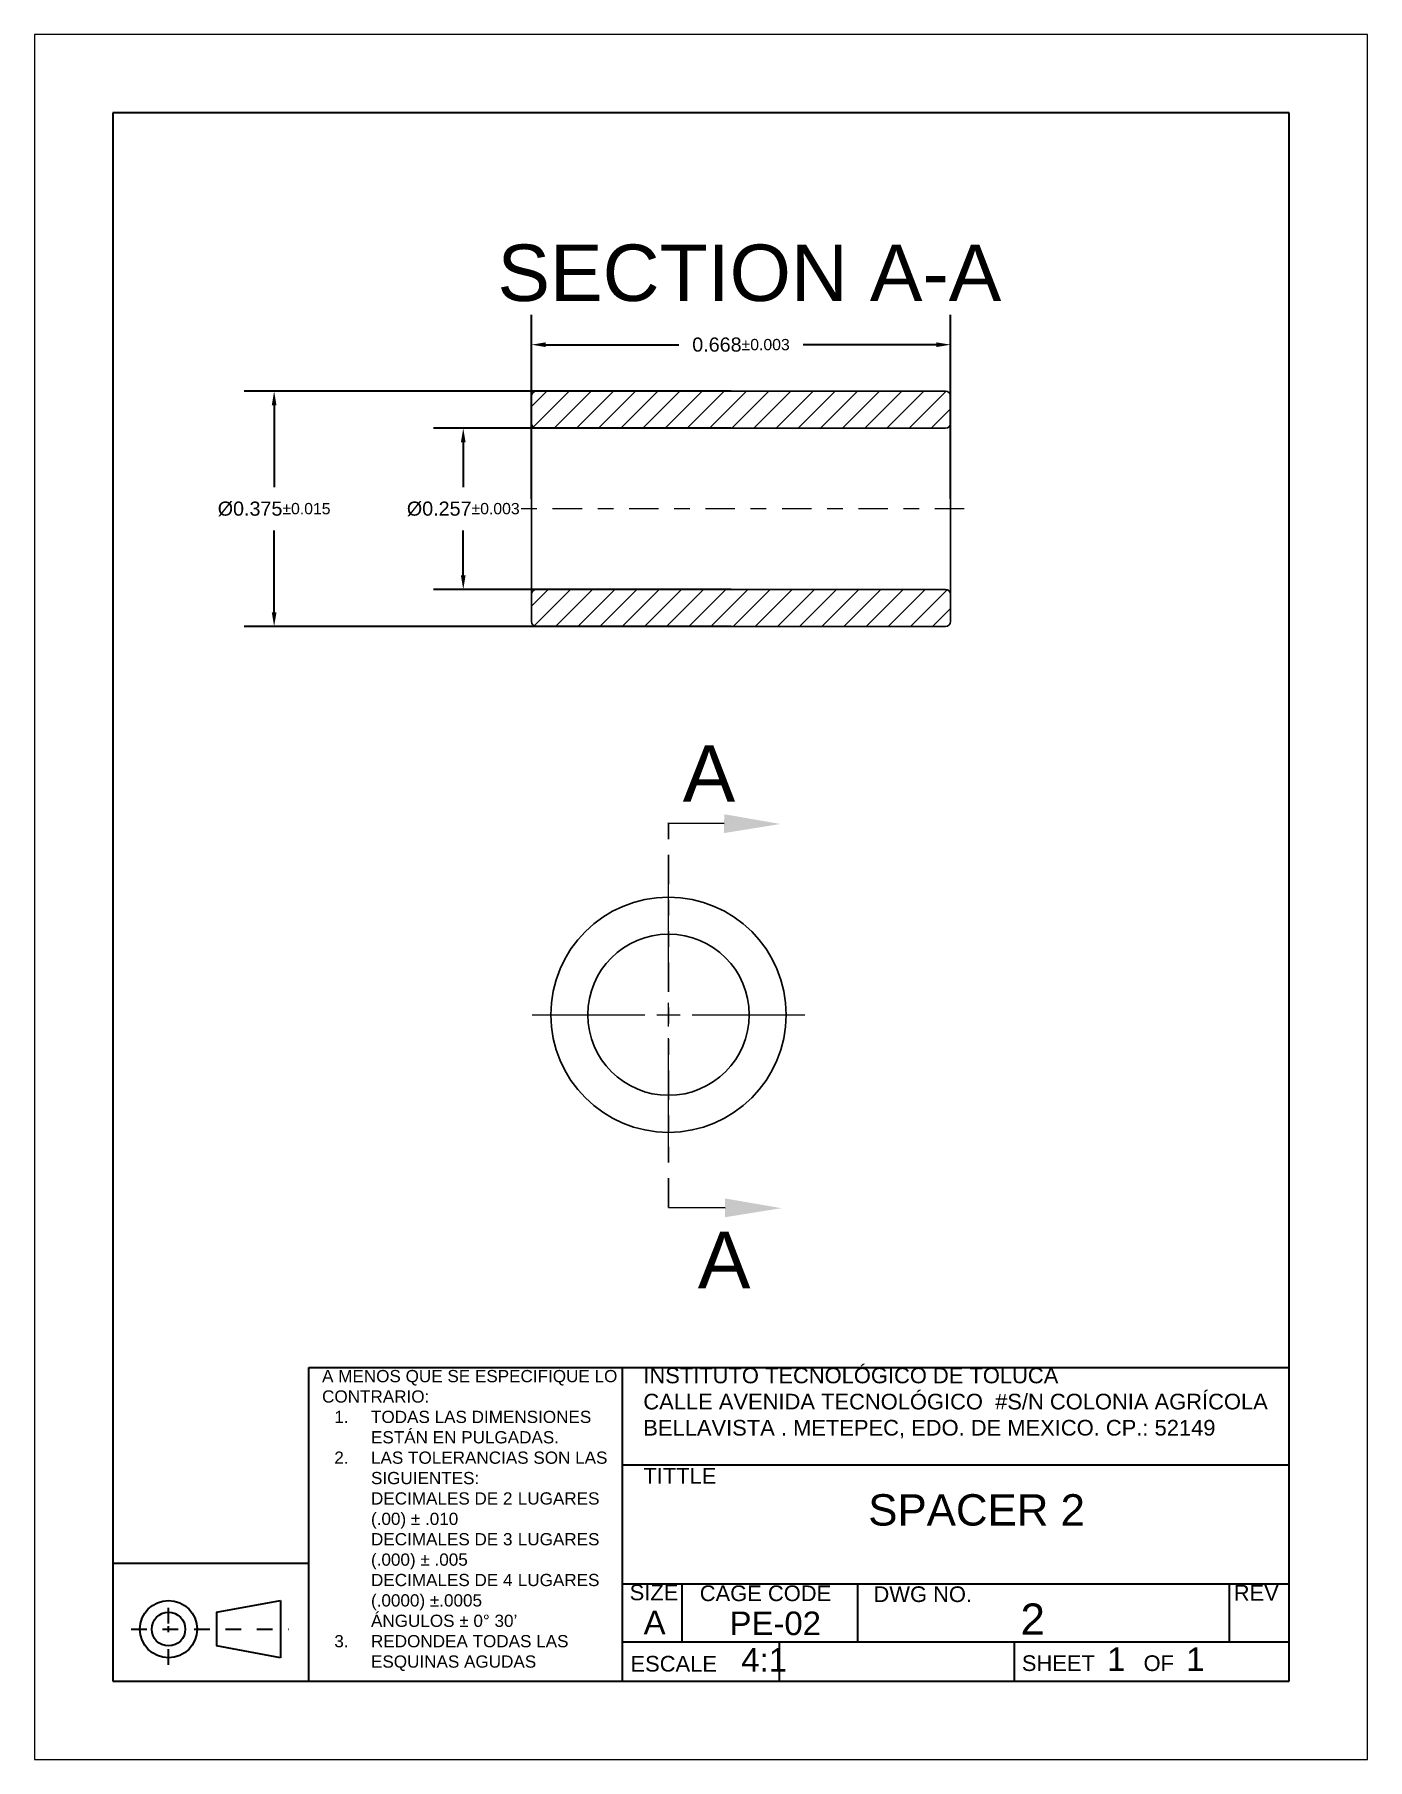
# Model space of a CAD drawing. Header units: inches. Extents: x 0 to 8.5, y 0 to 11.
import ezdxf

# ---------------------------------------------------------------- set-up
doc = ezdxf.new("R2010")
doc.units = ezdxf.units.IN
doc.header["$MEASUREMENT"] = 0
for name, pattern in [('CENTER2', [1.125, 0.75, -0.125, 0.125, -0.125]), ('CENTRO', [2, 1.25, -0.25, 0.25, -0.25]), ('VALS', [2.5, 1.25, -0.25, 0.25, -0.25, 0.25, -0.25])]:
    doc.linetypes.add(name, pattern=pattern)
for name, color, linetype, lineweight in [('cotas', 4, 'Continuous', 30), ('formato', 50, 'Continuous', 30), ('hoja', 210, 'Continuous', 20), ('referencias', 90, 'CENTRO', 20)]:
    doc.layers.add(name, color=color, linetype=linetype, lineweight=lineweight)
doc.layers.add('lineas seccion', color=50, linetype='VALS')
doc.styles.get("Standard").update_dxf_attribs({"font": 'arial.ttf'})
doc.dimstyles.new('CadCam asme itt', dxfattribs={"dimtxt": 0.05, "dimasz": 0.09, "dimexe": 0.19, "dimexo": 0.0625, "dimgap": 0.09, "dimtad": 0, "dimtih": 1, "dimtoh": 1, "dimdec": 3, "dimzin": 0, "dimdsep": 46, "dimtxsty": 'Standard', "dimcen": 0.05, "dimclrd": 256, "dimclre": 256, "dimclrt": 256, "dimadec": 0, "dimazin": 0, "dimtol": 1, "dimtfac": 0.8, "dimtdec": 3, "dimtofl": 0, "dimtmove": 0, "dimatfit": 3, "dimfxl": 1, "dimtfillclr": 256, "dimtolj": 1, "dimtzin": 0, "dimlwd": -1, "dimlwe": -1, "dimarcsym": 0})

# ---------------------------------------------------------------- blocks, each defined once
blk = doc.blocks.new('*U17')
at = {"layer": 'referencias', "color": 0, "linetype": 'CENTER2', "ltscale": 0.25, "transparency": 16777216}
blk.add_line((1.424, 0), (-1.424, 0), dxfattribs=at)
blk = doc.blocks.new('*D19')
at = {"layer": 'cotas', "transparency": 16777216}
for p, q in [((3.169, 8.038), (3.169, 9.212)), ((5.841, 8.038), (5.841, 9.212)), ((3.259, 9.022), (4.109, 9.022)), ((5.751, 9.022), (4.901, 9.022))]:
    blk.add_line(p, q, dxfattribs=at)
for points in [[(3.259, 9.037), (3.259, 9.007), (3.169, 9.022)], [(5.751, 9.037), (5.751, 9.007), (5.841, 9.022)]]:
    blk.add_solid(points, dxfattribs=at)
at = {"layer": 'Defpoints', "color": 0, "transparency": 16777216}
for p in [(5.841, 9.022), (3.169, 7.975), (5.841, 7.975)]:
    blk.add_point(p, dxfattribs=at)
at = {"layer": 'cotas', "transparency": 16777216, "insert": (4.505, 9.022), "char_height": 0.09, "attachment_point": 5}
blk.add_mtext('\\A1;0.668{\\H0.072;±0.003}', dxfattribs=at)
blk = doc.blocks.new('*U18')
at = {"layer": 'referencias', "color": 0, "linetype": 'CENTER2', "transparency": 16777216}
for p, q in [((0, 0.15), (0, 0.87)), ((-0.87, 0), (-0.15, 0)), ((0.15, 0), (0.87, 0)), ((0, -0.87), (0, -0.15))]:
    blk.add_line(p, q, dxfattribs=at)
at = {"layer": 'referencias', "color": 0, "linetype": 'Continuous', "transparency": 16777216}
for p, q in [((-0.075, 0), (0.075, 0)), ((0, -0.075), (0, 0.075))]:
    blk.add_line(p, q, dxfattribs=at)
blk = doc.blocks.new('*D20')
at = {"layer": 'cotas', "transparency": 16777216}
for p, q in [((4.443, 8.489), (2.544, 8.489)), ((2.734, 8.399), (2.734, 8.114)), ((2.734, 7.551), (2.734, 7.837)), ((4.443, 7.461), (2.544, 7.461))]:
    blk.add_line(p, q, dxfattribs=at)
for points in [[(2.719, 8.399), (2.749, 8.399), (2.734, 8.489)], [(2.719, 7.551), (2.749, 7.551), (2.734, 7.461)]]:
    blk.add_solid(points, dxfattribs=at)
at = {"layer": 'Defpoints', "color": 0, "transparency": 16777216}
for p in [(4.505, 8.489), (2.734, 7.461), (4.505, 7.461)]:
    blk.add_point(p, dxfattribs=at)
at = {"layer": 'cotas', "transparency": 16777216, "insert": (2.734, 7.975), "char_height": 0.09, "attachment_point": 5}
blk.add_mtext('\\A1;%%c0.257{\\H0.072;±0.003}', dxfattribs=at)
blk = doc.blocks.new('*D21')
at = {"layer": 'cotas', "transparency": 16777216}
for p, q in [((4.443, 8.725), (1.338, 8.725)), ((1.528, 8.635), (1.528, 8.114)), ((1.528, 7.315), (1.528, 7.837)), ((4.443, 7.225), (1.338, 7.225))]:
    blk.add_line(p, q, dxfattribs=at)
for points in [[(1.513, 8.635), (1.543, 8.635), (1.528, 8.725)], [(1.513, 7.315), (1.543, 7.315), (1.528, 7.225)]]:
    blk.add_solid(points, dxfattribs=at)
at = {"layer": 'Defpoints', "color": 0, "transparency": 16777216}
for p in [(4.505, 8.725), (1.528, 7.225), (4.505, 7.225)]:
    blk.add_point(p, dxfattribs=at)
at = {"layer": 'cotas', "transparency": 16777216, "insert": (1.528, 7.975), "char_height": 0.09, "attachment_point": 5}
blk.add_mtext('\\A1;%%c0.375{\\H0.072;±0.015}', dxfattribs=at)
blk = doc.blocks.new('*U22')
at = {"color": 0, "linetype": 'CENTER2', "ltscale": 7, "transparency": 16777216}
for p, q in [((0, 79), (0, 498)), ((-43, 0), (-40, 0)), ((40, 0), (43, 0)), ((0, -492), (0, -79))]:
    blk.add_line(p, q, dxfattribs=at)
at = {"color": 0, "linetype": 'Continuous', "ltscale": 7, "transparency": 16777216}
for p, q in [((-40, 0), (40, 0)), ((0, -40), (0, 40))]:
    blk.add_line(p, q, dxfattribs=at)
blk = doc.blocks.new('*U23')
at = {"color": 0, "linetype": 'CENTER2', "ltscale": 7, "transparency": 16777216}
blk.add_line((-1619, 0), (549, 0), dxfattribs=at)
blk = doc.blocks.new('A$C26af7a07')
for p, q in [((1177, 724), (2061, 888)), ((1177, 724), (1177, 261)), ((2061, 888), (2061, 96)), ((2061, 96), (1177, 261))]:
    blk.add_line(p, q)
for radius in [396, 232]:
    blk.add_circle((514, 492), radius)
at = {"linetype": 'CENTER2', "ltscale": 7}
for name, p in [('*U22', (514, 492)), ('*U23', (1619, 492))]:
    blk.add_blockref(name, p, dxfattribs=at)

msp = doc.modelspace()

# ---------------------------------------------------------------- hatches: boundary and pattern name
h = msp.add_hatch()
h.set_pattern_fill('ANSI31', color=256, scale=0.8)
h.set_pattern_definition([(45, (-94.22928, -77.17489), (-0.07071068, 0.07071068), [])])
h.paths.add_polyline_path([(5.8411, 8.6072), (5.8411, 8.6932, 0.4142136), (5.8091, 8.7252), (3.2011, 8.7252, 0.4142136), (3.1691, 8.6932), (3.1691, 8.5212, 0.4142136), (3.2011, 8.4892), (5.8091, 8.4892, 0.4142136), (5.8411, 8.5212)])
h.paths.add_polyline_path([(5.8411, 7.4292, 0.4142136), (5.8091, 7.4612), (3.2011, 7.4612, 0.4142136), (3.1691, 7.4292), (3.1691, 7.3432), (3.1691, 7.2572, 0.4142136), (3.2011, 7.2252), (5.8091, 7.2252, 0.4142136), (5.8411, 7.2572)])

# ---------------------------------------------------------------- linework, layer by layer
for p, q in [((3.1691, 8.5212), (3.1691, 8.6932)), ((3.2011, 8.7252), (5.8091, 8.7252)), ((5.8411, 8.6932), (5.8411, 8.5212)), ((3.1691, 8.6072), (3.1691, 7.3432)), ((5.8411, 8.6072), (5.8411, 7.3432)), ((5.8091, 8.4892), (3.2011, 8.4892)), ((3.1691, 7.2572), (3.1691, 7.4292)), ((5.8091, 7.4612), (3.2011, 7.4612)), ((5.8411, 7.4292), (5.8411, 7.2572)), ((5.8091, 7.2252), (3.2011, 7.2252))]:
    msp.add_line(p, q)
for radius in [0.75, 0.514]:
    msp.add_circle((4.0428, 4.7493), radius)
for centre, start, end in [((3.2011, 8.6932), 90, 180), ((5.8091, 8.6932), 0, 90), ((3.2011, 8.5212), 180, 270), ((5.8091, 8.5212), 270, 0), ((3.2011, 7.4292), 90, 180), ((5.8091, 7.4292), 0, 90), ((3.2011, 7.2572), 180, 270), ((5.8091, 7.2572), 270, 0)]:
    msp.add_arc(centre, 0.032, start, end)
at = {"layer": 'formato'}
for p, q in [((8, 10.5), (0.5, 10.5)), ((0.5, 10.5), (0.5, 0.5)), ((8, 0.5), (8, 10.5)), ((1.75, 2.5), (8, 2.5)), ((1.75, 0.5), (1.75, 2.5)), ((3.75, 0.5), (3.75, 2.5)), ((3.75, 1.88), (8, 1.88)), ((1.75, 1.25), (0.5, 1.25)), ((1.75, 0.5), (1.75, 1.25)), ((3.75, 1.12), (8, 1.12)), ((4.13, 0.75), (4.13, 1.12)), ((5.25, 0.75), (5.25, 1.12)), ((7.62, 0.75), (7.62, 1.12)), ((3.75, 0.75), (8, 0.75)), ((4.75, 0.5), (4.75, 0.75)), ((6.25, 0.5), (6.25, 0.75)), ((0.5, 0.5), (8, 0.5))]:
    msp.add_line(p, q, dxfattribs=at)
at = {"layer": 'hoja'}
msp.add_lwpolyline([(0, 0), (8.5, 0), (8.5, 11), (0, 11)], close=True, dxfattribs=at)
at = {"layer": 'lineas seccion'}
for p, q in [((4.0376, 5.97), (4.3976, 5.9678)), ((4.0431, 3.52), (4.4031, 3.5178))]:
    msp.add_line(p, q, dxfattribs=at)
at = {"layer": 'lineas seccion', "ltscale": 0.15}
msp.add_line((4.0428, 3.5193), (4.0428, 5.9793), dxfattribs=at)
at = {"layer": 'lineas seccion'}
for points in [[(4.3972, 5.9078), (4.3979, 6.0278), (4.7576, 5.9656)], [(4.4027, 3.4578), (4.4034, 3.5778), (4.7631, 3.5156)]]:
    msp.add_solid(points, dxfattribs=at)

# ---------------------------------------------------------------- block references
at = {"layer": 'formato', "xscale": 0.000462051041732424, "yscale": 0.000462051041732424, "zscale": 0.000462051041732424}
msp.add_blockref('A$C26af7a07', (0.6171, 0.604), dxfattribs=at)
at = {"layer": 'referencias', "linetype": 'CENTER2', "ltscale": 0.25}
msp.add_blockref('*U17', (4.5051, 7.9752), dxfattribs=at)
at = {"layer": 'referencias', "linetype": 'CENTER2'}
msp.add_blockref('*U18', (4.0428, 4.7493), dxfattribs=at)

# ---------------------------------------------------------------- texts
at = {"layer": 'formato', "attachment_point": 1}
for s, insert, char_height, width in [('A MENOS QUE SE ESPECIFIQUE LO CONTRARIO:\\P\\pxi-3,l4,t4;1.^ITODAS LAS DIMENSIONES ESTÁN EN PULGADAS. \\P2.^ILAS TOLERANCIAS SON LAS SIGUIENTES:\\P\\pi0,l0,tz;^IDECIMALES DE 2^ILUGARES ^I^I(.00) ± .010\\P^IDECIMALES DE 3^ILUGARES ^I^I(.000) ± .005 ^I^I\\P^IDECIMALES DE 4^ILUGARES ^I^I(.0000) ±.0005 \\P^IÁNGULOS ± 0° 30’\\P\\pi-3,l4,t4;3.^IREDONDEA TODAS LAS ESQUINAS AGUDAS', (1.8337, 2.4839), 0.078, 1.901378), ('SIZE\\P\\pxqc;{\\H1.5x;A}', (3.7951, 1.1155), 0.1, 0.318261), ('CAGE CODE\\P\\pxqc;{\\H1.5x;PE-02}', (4.2421, 1.11), 0.1, 0.963087), ('DWG NO.', (5.3499, 1.1041), 0.1, 2.37), ('REV', (7.6471, 1.1132), 0.1, 0.477657), ('2', (6.2877, 0.995), 0.2, 0.477657), ('ESCALE    {\\H1.5x;4:1}', (3.8004, 0.7107), 0.1, 1.012048), ('SHEET  {\\H1.5x;1  }OF  {\\H1.5x;1}', (6.296, 0.7143), 0.1, 1.894571)]:
    msp.add_mtext(s, dxfattribs=dict(at, insert=insert, char_height=char_height, width=width))
for s, insert, char_height in [('INSTITUTO TECNOLÓGICO DE TOLUCA\\PCALLE AVENIDA TECNOLÓGICO  #S/N COLONIA AGRÍCOLA\\PBELLAVISTA . METEPEC, EDO. DE MEXICO. CP.: 52149', (3.8822, 2.499), 0.1), ('{\\H0.5x;TITTLE}\\P\\pxqc;SPACER 2', (3.8825, 1.8583), 0.2)]:
    msp.add_mtext_dynamic_manual_height_columns(s, width=4.25, gutter_width=1, heights=[0], dxfattribs=dict(at, insert=insert, char_height=char_height))
at = {"layer": 'lineas seccion', "char_height": 0.36, "attachment_point": 1}
for s, insert in [('SECTION A-A', (2.9518, 9.6606)), ('A', (4.1332, 6.4669)), ('A', (4.2299, 3.3651))]:
    msp.add_mtext_dynamic_manual_height_columns(s, width=3.352026, gutter_width=4, heights=[0], dxfattribs=dict(at, insert=insert))

# ---------------------------------------------------------------- dimensions: what is measured, and where the dimension line sits
at = {"layer": 'cotas'}
dim = msp.add_linear_dim(base=(5.8411, 9.0218), p1=(3.1691, 7.9752), p2=(5.8411, 7.9752), dimstyle='CadCam asme itt', override={"dimscale": 1, "dimtxt": 0.09, "dimlfac": 0.25, "dimtp": 0.003, "dimtm": 0.003}, dxfattribs=at)
dim.commit()
dim.dimension.update_dxf_attribs({"geometry": '*D19', "text_midpoint": (4.5051, 9.0218), "dimtype": 160})
for base, p1, p2, override, picture, middle in [((1.5283, 7.2252), (4.5051, 8.7252), (4.5051, 7.2252), {"dimscale": 1, "dimtxt": 0.09, "dimlfac": 0.25, "dimpost": '%%c<>', "dimtp": 0.015, "dimtm": 0.015}, '*D21', (1.5283, 7.9752)), ((2.7345, 7.4612), (4.5051, 8.4892), (4.5051, 7.4612), {"dimscale": 1, "dimtxt": 0.09, "dimlfac": 0.25, "dimpost": '%%c<>', "dimtp": 0.003, "dimtm": 0.003}, '*D20', (2.7345, 7.9752))]:
    dim = msp.add_linear_dim(base=base, p1=p1, p2=p2, angle=90, dimstyle='CadCam asme itt', override=override, dxfattribs=at)
    dim.commit()
    dim.dimension.update_dxf_attribs({"geometry": picture, "text_midpoint": middle, "dimtype": 160})

doc.saveas('drawing.dxf')
